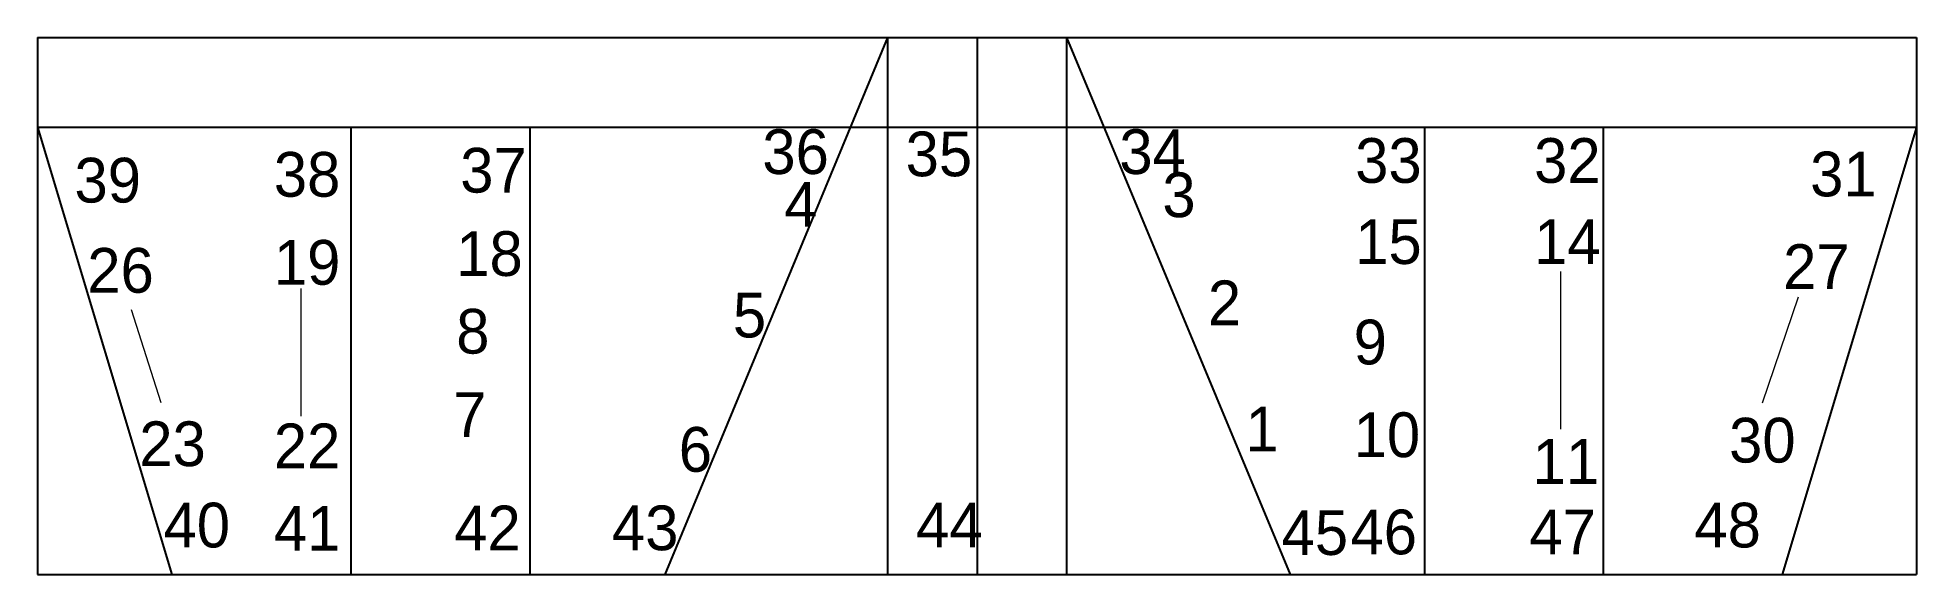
# Model space of a CAD drawing. Header units: metres. Extents: x 578512 to 582712, y 652118 to 653318.
import ezdxf

# ---------------------------------------------------------------- set-up
doc = ezdxf.new("R2010")
doc.units = ezdxf.units.M

msp = doc.modelspace()

# ---------------------------------------------------------------- linework, layer by layer
at = {"lineweight": 0}
for p, q in [((581916.2, 652795.3), (581916.2, 652442.7)), ((579101, 652757.3), (579101, 652472.1)), ((582447.5, 652738.2), (582367, 652501)), ((578788.3, 652501.8), (578722, 652710.1))]:
    msp.add_line(p, q, dxfattribs=at)
at = {"layer": '15104尾巷图', "ltscale": 5}
for p, q in [((578512.2, 653318.3), (582712.2, 653318.3)), ((578512.2, 653318.3), (578512.2, 652118.3)), ((582712.2, 653318.3), (582712.2, 652118.3)), ((578512.2, 653118.3), (582712.2, 653118.3))]:
    msp.add_line(p, q, dxfattribs=at)
at = {"layer": '15104尾巷图'}
for p, q in [((580412.2, 653318.3), (579914.4, 652118.3)), ((580412.2, 653318.3), (580412.2, 652118.3)), ((580612.2, 653318.3), (580612.2, 652118.3)), ((580812.2, 653318.3), (580812.2, 652118.3)), ((580812.2, 653318.3), (581312.2, 652118.3)), ((578512.2, 653118.3), (578812.2, 652118.3)), ((579212.2, 653118.3), (579212.2, 652118.3)), ((579612.2, 653118.3), (579612.2, 652118.3)), ((581612.2, 653118.3), (581612.2, 652118.3)), ((582012.2, 653118.3), (582012.2, 652118.3)), ((582712.2, 653118.3), (582412.2, 652118.3)), ((578512.2, 652118.3), (582712.2, 652118.3))]:
    msp.add_line(p, q, dxfattribs=at)

# ---------------------------------------------------------------- texts
at = {"layer": '15104尾巷图', "char_height": 100, "width": 384.064, "attachment_point": 1}
for s, insert in [('36', (580132.3, 653113.3)), ('35', (580452.6, 653108.3)), ('34', (580930.4, 653113.3)), ('38', (579040.3, 653062.6)), ('37', (579457, 653071.8)), ('33', (581457.5, 653093.6)), ('32', (581857.5, 653093.6)), ('31', (582474.6, 653063.4)), ('39', (578594.6, 653049.6)), ('3', (581026.5, 653016.9)), ('4', (580181.4, 652995.8)), ('15', (581457.5, 652912.2)), ('14', (581857.5, 652912.2)), ('26', (578623.3, 652848)), ('19', (579040.3, 652865.9)), ('18', (579448, 652885.5)), ('27', (582414.2, 652856.4)), ('2', (581128.3, 652775.4)), ('5', (580066.5, 652748)), ('8', (579448, 652711.9)), ('9', (581454.1, 652687.8)), ('7', (579441.2, 652525.7)), ('1', (581212.3, 652493.2)), ('10', (581454.1, 652480.5)), ('23', (578739.5, 652460.4)), ('22', (579040.3, 652455.6)), ('6', (579945.5, 652447.8)), ('30', (582293.4, 652468.4)), ('11', (581854.1, 652420.8)), ('40', (578793.7, 652278.6)), ('41', (579040.3, 652271.4)), ('42', (579443.5, 652272.1)), ('43', (579796.1, 652272.4)), ('44', (580476, 652278.9)), ('45', (581293, 652261.8)), ('46', (581447, 652263.2)), ('47', (581847, 652263.2)), ('48', (582215.7, 652278.6))]:
    msp.add_mtext(s, dxfattribs=dict(at, insert=insert))

doc.saveas('drawing.dxf')
